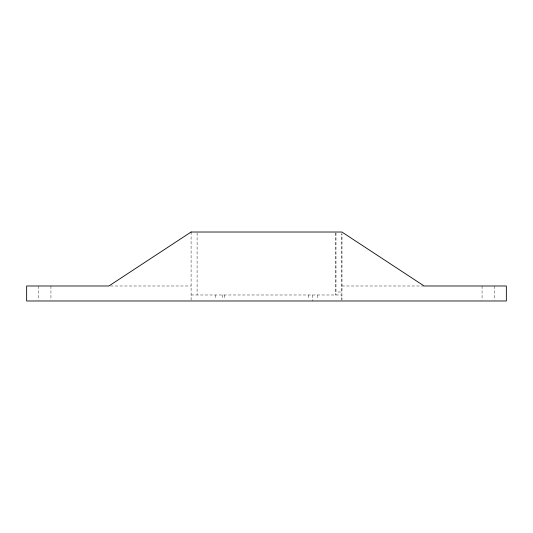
<?xml version="1.0" encoding="UTF-8"?>
<svg xmlns="http://www.w3.org/2000/svg" width="533" height="533" viewBox="0 0 533 533"><rect width="100%" height="100%" fill="white"/><g stroke="black" fill="none" stroke-linecap="round" stroke-linejoin="round"><path stroke-width="0.4" stroke-dasharray="2.67 2" d="M341.9 300.159L341.9 233.681L341.9 291.984L335.91 291.984M110.538 285.988L191.094 285.988M341.9 285.988L424.128 285.988M191.1 294.982L341.9 294.982L341.9 299.479M494.657 285.988L494.657 300.146M482.065 285.988L482.065 300.146M317.468 294.982L317.468 299.479M312.651 294.982L312.651 300.978M308.474 294.982L308.474 299.479M224.526 294.982L224.526 299.479M222.761 294.982L222.761 299.479M215.532 294.982L215.532 299.479M197.09 232.848L197.097 294.982M191.094 232.022L191.1 300.146M50.935 285.988L50.935 300.146M38.343 285.988L38.343 300.146M335.903 232.848L335.903 294.982L335.903 232.848"/><path stroke-width="0.8" d="M191.094 232.022L108.872 285.988L26.65 285.988L26.65 300.978L506.35 300.978L506.35 285.988L424.128 285.988L341.9 232.022L191.094 232.022"/></g></svg>
